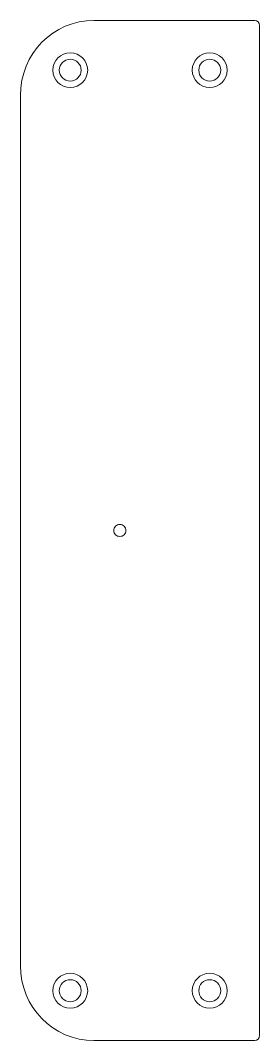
# Model space of a CAD drawing. Header units: millimetres. Extents: x 0 to 24, y -102 to 0.
import ezdxf

# ---------------------------------------------------------------- set-up
doc = ezdxf.new("R2010")
doc.units = ezdxf.units.MM
doc.header["$MEASUREMENT"] = 0
doc.layers.add('レイヤー 1', color=7, linetype='Continuous', lineweight=0)

# ---------------------------------------------------------------- blocks, each defined once
blk = doc.blocks.new('Block_1')
at = {"layer": 'レイヤー 1', "color": 215, "lineweight": 9, "true_color": 0xaf509a}
blk.add_circle((19, -5), 1.75, dxfattribs=at)
at = {"layer": 'レイヤー 1', "color": 18, "lineweight": 9, "true_color": 0x040000}
blk.add_circle((19, -5), 1.1, dxfattribs=at)
blk = doc.blocks.new('Block_0')
at = {"layer": 'レイヤー 1'}
blk.add_blockref('Block_1', (0, 0), dxfattribs=at)
blk = doc.blocks.new('Block_3')
at = {"layer": 'レイヤー 1', "color": 215, "lineweight": 9, "true_color": 0xaf509a}
blk.add_circle((5, -5), 1.75, dxfattribs=at)
at = {"layer": 'レイヤー 1', "color": 18, "lineweight": 9, "true_color": 0x040000}
blk.add_circle((5, -5), 1.1, dxfattribs=at)
blk = doc.blocks.new('Block_2')
at = {"layer": 'レイヤー 1'}
blk.add_blockref('Block_3', (0, 0), dxfattribs=at)
blk = doc.blocks.new('Block_5')
at = {"layer": 'レイヤー 1', "color": 215, "lineweight": 9, "true_color": 0xaf509a}
blk.add_circle((5, -97.4), 1.75, dxfattribs=at)
at = {"layer": 'レイヤー 1', "color": 18, "lineweight": 9, "true_color": 0x040000}
blk.add_circle((5, -97.4), 1.1, dxfattribs=at)
blk = doc.blocks.new('Block_4')
at = {"layer": 'レイヤー 1'}
blk.add_blockref('Block_5', (0, 0), dxfattribs=at)
blk = doc.blocks.new('Block_7')
at = {"layer": 'レイヤー 1', "color": 215, "lineweight": 9, "true_color": 0xaf509a}
blk.add_circle((19, -97.4), 1.75, dxfattribs=at)
at = {"layer": 'レイヤー 1', "color": 18, "lineweight": 9, "true_color": 0x040000}
blk.add_circle((19, -97.4), 1.1, dxfattribs=at)
blk = doc.blocks.new('Block_6')
at = {"layer": 'レイヤー 1'}
blk.add_blockref('Block_7', (0, 0), dxfattribs=at)

msp = doc.modelspace()

# ---------------------------------------------------------------- linework, layer by layer
at = {"layer": 'レイヤー 1', "color": 18, "lineweight": 9, "true_color": 0x040000}
for points in [[(7.37, -102.4), (7.37, -102.4), (23.51, -102.4), (23.51, -102.4), (23.78, -102.4), (24, -102.18), (24, -101.9), (24, -101.9), (24, -0.51), (24, -0.51), (24, -0.23), (23.78, 0), (23.51, 0), (23.51, 0), (7.37, 0), (7.37, 0), (3.3, 0), (0, -3.37), (0, -7.53), (0, -7.53), (0, -94.88), (0, -94.88), (0, -99.04), (3.3, -102.4), (7.37, -102.4)], [(7.37, -102.4), (7.37, -102.4), (23.51, -102.4), (23.51, -102.4), (23.78, -102.4), (24, -102.18), (24, -101.9), (24, -101.9), (24, -0.51), (24, -0.51), (24, -0.23), (23.78, 0), (23.51, 0), (23.51, 0), (7.37, 0), (7.37, 0), (3.3, 0), (0, -3.37), (0, -7.53), (0, -7.53), (0, -94.88), (0, -94.88), (0, -99.04), (3.3, -102.4), (7.37, -102.4)], [(10.41, -51.63), (10.29, -51.75), (10.15, -51.8), (9.98, -51.8), (9.81, -51.8), (9.67, -51.75), (9.55, -51.63), (9.44, -51.52), (9.38, -51.38), (9.38, -51.21), (9.38, -51.04), (9.44, -50.9), (9.55, -50.78), (9.67, -50.66), (9.81, -50.6), (9.98, -50.6), (10.15, -50.6), (10.29, -50.66), (10.41, -50.78), (10.52, -50.9), (10.58, -51.04), (10.58, -51.21), (10.58, -51.38), (10.52, -51.52), (10.41, -51.63)]]:
    msp.add_open_spline(points, degree=3, knots=[0, 0, 0, 0, 1, 1, 1, 2, 2, 2, 3, 3, 3, 4, 4, 4, 5, 5, 5, 6, 6, 6, 7, 7, 7, 8, 8, 8, 8], dxfattribs=at)

# ---------------------------------------------------------------- block references
at = {"layer": 'レイヤー 1'}
for name in ['Block_2', 'Block_0', 'Block_4', 'Block_6']:
    msp.add_blockref(name, (0, 0), dxfattribs=at)

doc.saveas('drawing.dxf')
